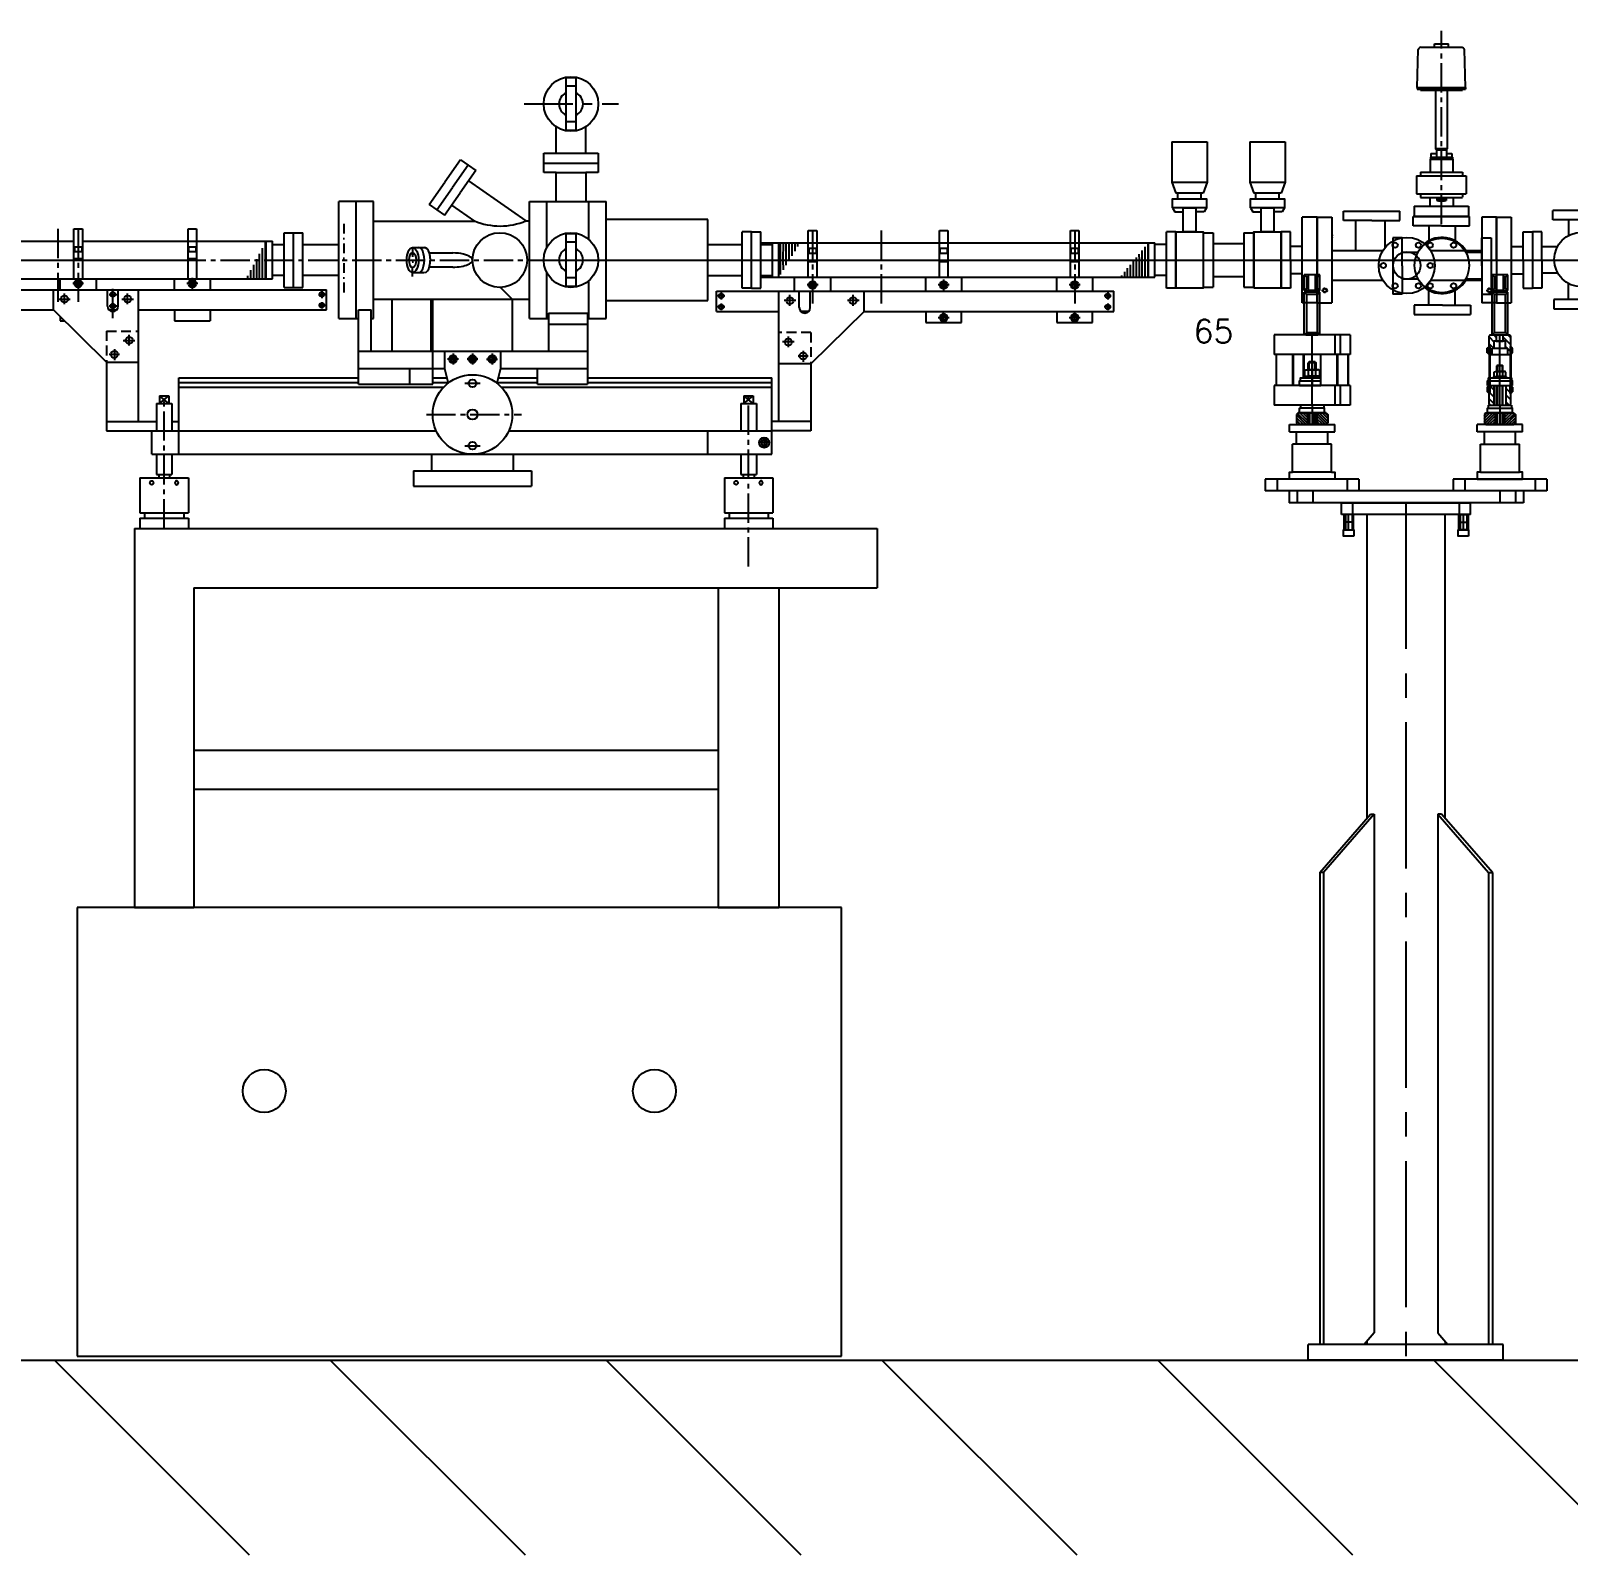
# Model space of a CAD drawing. Extents: x -50 to 48714, y -13211 to 6743.
# Drawn here: x 30227 to 32197, y -9427 to -7473 of the extents above; entities that cross this region are included whole.
import ezdxf

# ---------------------------------------------------------------- set-up
doc = ezdxf.new("R2010")
doc.units = 0
doc.header["$LTSCALE"] = 50
for name, pattern in [('GESTRICHELT', [0.75, 0.5, -0.25]), ('GESTRICHELT2', [0.375, 0.25, -0.125]), ('MITTE', [2, 1.25, -0.25, 0.25, -0.25]), ('MITTE2', [1.125, 0.75, -0.125, 0.125, -0.125]), ('MITTEX2', [101.6, 63.5, -12.7, 12.7, -12.7]), ('STRICHPUNKT2', [0.5, 0.25, -0.125, 0, -0.125])]:
    doc.linetypes.add(name, pattern=pattern)
doc.layers.get('0').update_dxf_attribs({"linetype": 'CONTINUOUS'})
for name, color, linetype in [('BETON', 9, 'CONTINUOUS'), ('DÜNN', 1, 'CONTINUOUS'), ('MITTE', 5, 'MITTE2'), ('MITTEKL2', 5, 'STRICHPUNKT2'), ('MITTEKLEIN', 5, 'MITTE2'), ('MITTELLINIE', 5, 'MITTE'), ('MITTEX2', 5, 'MITTEX2'), ('NORMAL', 7, 'CONTINUOUS'), ('SCHRAFFUR', 4, 'CONTINUOUS'), ('TEXT', 2, 'CONTINUOUS'), ('VERDECKT', 8, 'GESTRICHELT2'), ('VERDECKT2', 7, 'GESTRICHELT2')]:
    doc.layers.add(name, color=color, linetype=linetype)
doc.styles.add('H30', font='txt.shx', dxfattribs={"height": 30})
doc.styles.add('STANDARD_H15', font='isocp.shx', dxfattribs={"height": 15})

# ---------------------------------------------------------------- blocks, each defined once
blk = doc.blocks.new('*X5')
at = {"color": 0}
for p, q in [((21339, -5429.1), (21089, -5179.1)), ((21692.5, -5429.1), (21442.5, -5179.1)), ((22046.1, -5429.1), (21796.1, -5179.1)), ((22399.6, -5429.1), (22149.6, -5179.1)), ((22753.2, -5429.1), (22503.2, -5179.1)), ((23106.7, -5429.1), (22856.7, -5179.1))]:
    blk.add_line(p, q, dxfattribs=at)
blk = doc.blocks.new('BODEN')
at = {"layer": 'NORMAL'}
blk.add_line((0, 0), (24422.5, 0), dxfattribs=at)
at = {"layer": 'SCHRAFFUR'}
blk.add_blockref('*X5', (-7316.8, 5179.1), dxfattribs=at)
blk = doc.blocks.new('K_912_M6')
blk.add_lwpolyline([(21.2, 31.1), (19.5, 28), (21.2, 24.9), (24.8, 24.9), (26.5, 28), (24.8, 31.1)], close=True)
blk.add_circle((23, 28), 5)
at = {"layer": 'MITTEKLEIN'}
for p, q in [((30, 28), (16, 28)), ((23, 35), (23, 21))]:
    blk.add_line(p, q, dxfattribs=at)
blk = doc.blocks.new('*X46')
at = {"color": 0}
for p, q in [((13928.6, 6619), (13926.7, 6640.9)), ((13931.9, 6624.8), (13930.4, 6641.3)), ((13935.1, 6631.1), (13934.2, 6641.6)), ((13938.3, 6637.3), (13937.9, 6641.9)), ((13917.4, 6618), (13915.5, 6639.9)), ((13921.1, 6618.4), (13919.2, 6640.3)), ((13924.9, 6618.7), (13923, 6640.6)), ((13919, 6599.7), (13917.4, 6618)), ((13922.2, 6606), (13921.1, 6618.4)), ((13925.4, 6612.3), (13924.9, 6618.7)), ((13928.7, 6618.5), (13928.6, 6619))]:
    blk.add_line(p, q, dxfattribs=at)
blk = doc.blocks.new('*X47')
at = {"color": 0}
for p, q in [((14574.9, 6675.6), (14574.2, 6683.2)), ((14578.6, 6675.9), (14577.6, 6688.1)), ((14582.4, 6676.2), (14580.9, 6693)), ((14586.1, 6676.5), (14584.2, 6697.9)), ((14561.9, 6652.3), (14560.9, 6663.7)), ((14565.6, 6652.7), (14564.2, 6668.6)), ((14569.3, 6653), (14567.6, 6673.5)), ((14571.2, 6675.2), (14570.9, 6678.3)), ((14573.1, 6653.3), (14571.2, 6675.2)), ((14576.8, 6653.6), (14574.9, 6675.6)), ((14580.6, 6654), (14578.6, 6675.9)), ((14584.3, 6654.3), (14582.4, 6676.2)), ((14588, 6654.6), (14586.1, 6676.5)), ((14554.4, 6651.7), (14554.2, 6653.9)), ((14558.1, 6652), (14557.5, 6658.8))]:
    blk.add_line(p, q, dxfattribs=at)
blk = doc.blocks.new('ASP_1_S')
for p, q in [((13, 234), (25.5, 234)), ((13, 166), (13, 234)), ((25.5, 223), (13, 223)), ((25.5, 234), (25.5, 166)), ((0.2, 137), (0.2, 170.6)), ((25.5, 177), (13, 177)), ((25.5, 166), (13, 166)), ((38.2, 137), (38.2, 170.6)), ((-122.5, 128.5), (-142.5, 99.8)), ((-112.6, 121.6), (-132.7, 92.9)), ((-122.5, 128.5), (-102.8, 114.7)), ((-15.8, 137), (54.2, 137)), ((-15.8, 112), (-15.8, 137)), ((-15.8, 124), (54.2, 124)), ((54.2, 137), (54.2, 112)), ((-162.6, 71.1), (-142.5, 99.8)), ((-102.8, 114.7), (-122.9, 86)), ((-112, 101.6), (-38.5, 50.2)), ((0.2, 112), (-15.8, 112)), ((0.2, 112), (38.2, 112)), ((0.2, 75), (0.2, 112)), ((38.2, 112), (38.2, 75)), ((54.2, 112), (38.2, 112)), ((-152.8, 64.2), (-132.7, 92.9)), ((-142.9, 57.4), (-122.9, 86)), ((-234, 75), (-278.4, 75)), ((-278.4, -75), (-278.4, 75)), ((-256.2, -75), (-256.2, 75)), ((-234, -75), (-234, 75)), ((-162.6, 71.1), (-142.9, 57.4)), ((-133.8, 70.5), (-104.5, 50)), ((-34, 75), (64.4, 75)), ((-34, -75), (-34, 75)), ((-11.8, 16.2), (-11.8, 75)), ((42.2, 26.4), (42.2, 75)), ((64.4, -75), (64.4, 75)), ((-779.9, 40), (-768.9, 40)), ((-779.9, -24), (-779.9, 40)), ((-768.9, 40), (-768.9, -24)), ((-617.9, 40), (-606.9, 40)), ((-617.9, -24), (-617.9, 40)), ((-606.9, 40), (-606.9, -24)), ((-471.6, 40), (-460.6, 40)), ((-471.6, -24), (-471.6, 40)), ((-460.6, 40), (-460.6, -24)), ((-234, 50), (-104.5, 50)), ((-38.5, 50.2), (-34, 50.2)), ((194.4, 52), (64.4, 52)), ((194.4, -52), (194.4, 52)), ((-865.4, 35), (-877.4, 35)), ((-877.4, -35), (-877.4, 35)), ((-865.4, -35), (-865.4, 35)), ((-850.4, 20), (-865.4, 20)), ((-850.4, -24), (-850.4, 24)), ((-850.4, 24), (-779.9, 24)), ((-842.4, -24), (-842.4, 24)), ((-768.9, 24), (-617.9, 24)), ((-606.9, 24), (-363.4, 24)), ((-371.4, -24), (-371.4, 24)), ((-363.4, -24), (-363.4, 24)), ((-363.4, 20), (-348.4, 20)), ((-348.4, -35), (-348.4, 35)), ((-348.4, 35), (-324.4, 35)), ((-336.4, -35), (-336.4, 35)), ((-324.4, -35), (-324.4, 35)), ((-324.4, 20), (-278.4, 20)), ((13, 34), (25.5, 34)), ((13, -34), (13, 34)), ((25.5, 23), (13, 23)), ((25.5, 34), (25.5, -34)), ((194.4, 20), (238.4, 20)), ((250.4, 36), (238.4, 36)), ((238.4, -36), (238.4, 36)), ((250.4, 36), (262.4, 36)), ((250.4, -36), (250.4, 36)), ((262.4, -36), (262.4, 36)), ((262.4, 22), (767.4, 22)), ((262.4, 20), (277.4, 20)), ((277.4, -22), (277.4, 22)), ((285.4, -22), (285.4, 22)), ((323.3, -22), (323.3, 38)), ((323.3, 38), (334.3, 38)), ((334.3, 38), (334.3, -22)), ((491.3, -22), (491.3, 38)), ((491.3, 38), (502.3, 38)), ((502.3, 38), (502.3, -22)), ((659.3, -22), (659.3, 38)), ((659.3, 38), (670.3, 38)), ((670.3, 38), (670.3, -22)), ((759.4, -22), (759.4, 22)), ((767.4, -22), (767.4, 22)), ((767.4, -22), (767.4, 22)), ((782.4, 20), (767.4, 20)), ((782.4, -36), (782.4, 36)), ((794.4, 36), (782.4, 36)), ((794.4, 34.7), (794.4, -34.7)), ((-779.9, 11), (-768.9, 11)), ((-779.9, 2), (-768.9, 2)), ((-778.9, 11), (-778.9, 17)), ((-778.9, 17), (-769.9, 17)), ((-777.4, 0), (-777.4, 2)), ((-771.4, 2), (-771.4, 0)), ((-769.9, 17), (-769.9, 11)), ((-617.9, 11), (-606.9, 11)), ((-617.9, 2), (-606.9, 2)), ((-616.9, 11), (-616.9, 17)), ((-616.9, 17), (-607.9, 17)), ((-615.4, 0), (-615.4, 2)), ((-609.4, 2), (-609.4, 0)), ((-607.9, 17), (-607.9, 11)), ((-471.6, 11), (-460.6, 11)), ((-471.6, 2), (-460.6, 2)), ((-470.6, 11), (-470.6, 17)), ((-470.6, 17), (-461.6, 17)), ((-469.1, 0), (-469.1, 2)), ((-463.1, 2), (-463.1, 0)), ((-461.6, 17), (-461.6, 11)), ((-183.8, 16), (-168.6, 16)), ((-132.3, 9), (-162.4, 9)), ((323.3, 9), (334.3, 9)), ((324.3, 15), (333.3, 15)), ((324.3, 9), (324.3, 15)), ((333.3, 15), (333.3, 9)), ((491.3, 9), (502.3, 9)), ((492.3, 15), (501.3, 15)), ((492.3, 9), (492.3, 15)), ((501.3, 15), (501.3, 9)), ((659.3, 9), (670.3, 9)), ((660.3, 15), (669.3, 15)), ((660.3, 9), (660.3, 15)), ((669.3, 15), (669.3, 9)), ((-779.9, 0), (-768.9, 0)), ((-617.9, 0), (-606.9, 0)), ((-471.6, 0), (-460.6, 0)), ((-183.8, -16), (-169.2, -16)), ((-132.3, -9), (-162.4, -9)), ((-11.8, -75), (-11.8, -16.2)), ((323.3, 0), (334.3, 0)), ((323.3, -2), (334.3, -2)), ((325.8, -2), (325.8, 0)), ((331.8, 0), (331.8, -2)), ((491.3, 0), (502.3, 0)), ((491.3, -2), (502.3, -2)), ((493.8, -2), (493.8, 0)), ((499.8, 0), (499.8, -2)), ((659.3, 0), (670.3, 0)), ((659.3, -2), (670.3, -2)), ((661.8, -2), (661.8, 0)), ((667.8, 0), (667.8, -2)), ((-865.4, -35), (-877.4, -35)), ((-865.4, -20), (-850.4, -20)), ((-850.4, -24), (-363.4, -24)), ((-834, -64), (-834, -38)), ((-834, -38), (-294, -38)), ((-797.4, -38), (-797.4, -24)), ((-751.4, -24), (-751.4, -38)), ((-644, -64), (-644, -38)), ((-635.4, -38), (-635.4, -24)), ((-589.4, -24), (-589.4, -38)), ((-575, -59), (-575, -38)), ((-561, -59), (-561, -38)), ((-535, -207), (-535, -38)), ((-489.1, -38), (-489.1, -24)), ((-443.1, -24), (-443.1, -38)), ((-348.4, -20), (-363.4, -20)), ((-348.4, -35), (-324.4, -35)), ((-278.4, -20), (-324.4, -20)), ((-294, -64), (-294, -38)), ((-71.3, -35), (-56, -50)), ((25.5, -23), (13, -23)), ((25.5, -34), (13, -34)), ((42.2, -75), (42.2, -26.4)), ((194.4, -20), (238.4, -20)), ((250.4, -36), (238.4, -36)), ((250.4, -36), (262.4, -36)), ((262.4, -20), (277.4, -20)), ((262.4, -22), (767.4, -22)), ((305.8, -40), (305.8, -22)), ((351.8, -22), (351.8, -40)), ((473.8, -40), (473.8, -22)), ((519.8, -22), (519.8, -40)), ((641.8, -40), (641.8, -22)), ((687.8, -22), (687.8, -40)), ((782.4, -20), (767.4, -20)), ((794.4, -36), (782.4, -36)), ((-234, -50), (-34, -50)), ((-209.8, -117), (-209.8, -50)), ((-159.8, -117), (-159.8, -50)), ((-158, -117), (-158, -50)), ((-56, -50), (-56, -117)), ((64.4, -52), (194.4, -52)), ((205.8, -40), (714.8, -40)), ((205.8, -66), (205.8, -40)), ((285.8, -207), (285.8, -40)), ((311.8, -61), (311.8, -40)), ((325.8, -61), (325.8, -40)), ((394.8, -66), (394.8, -40)), ((714.8, -66), (714.8, -40)), ((-834, -64), (-644, -64)), ((-797.4, -64), (-797.4, -78)), ((-797.4, -78), (-751.4, -78)), ((-751.4, -78), (-751.4, -64)), ((-644, -64), (-576, -131)), ((-635.4, -72.4), (-635.4, -78)), ((-635.4, -78), (-629.8, -78)), ((-572.9, -64), (-563.1, -64)), ((-535, -64), (-294, -64)), ((-489.1, -64), (-489.1, -78)), ((-489.1, -78), (-443.1, -78)), ((-443.1, -64), (-443.1, -78)), ((-278.4, -75), (-253.2, -75)), ((-253.2, -159), (-253.2, -64)), ((-253.2, -64), (-237, -64)), ((-237, -117), (-237, -64)), ((-237, -75), (-234, -75)), ((-34, -75), (-9.8, -75)), ((-9.8, -68), (-9.8, -117)), ((-9.8, -68), (40.2, -68)), ((40.2, -68), (40.2, -159)), ((40.2, -75), (64.4, -75)), ((205.8, -66), (285.8, -66)), ((323.7, -66), (313.9, -66)), ((394.8, -66), (326.8, -133)), ((394.8, -66), (714.8, -66)), ((473.8, -67), (473.8, -80)), ((519.8, -80), (519.8, -66)), ((641.8, -66), (641.8, -80)), ((687.8, -80), (687.8, -66)), ((-9.8, -82), (40.2, -82)), ((473.8, -80), (519.8, -80)), ((641.8, -80), (687.8, -80)), ((-253.2, -117), (40.2, -117)), ((-157.8, -159), (-157.8, -117)), ((-143, -117), (-143, -139)), ((-71, -117), (-71, -139)), ((-576, -131), (-576, -219)), ((-576, -131), (-535, -131)), ((-85.5, -127), (-83.8, -123.9)), ((-83.8, -130.1), (-85.5, -127)), ((-83.8, -123.9), (-80.2, -123.9)), ((-80.2, -130.1), (-83.8, -130.1)), ((-80.2, -123.9), (-78.5, -127)), ((-78.5, -127), (-80.2, -130.1)), ((326.8, -133), (285.8, -133)), ((326.8, -133), (326.8, -219)), ((-483.2, -151), (-253.2, -151)), ((-483.2, -249), (-483.2, -151)), ((-483.2, -157), (-253.2, -157)), ((-253.2, -139), (-143, -139)), ((-187.2, -159), (-187.2, -139)), ((-157.8, -151), (-140, -151)), ((-157.8, -157), (-138.5, -157)), ((-143, -139), (-138.3, -157.8)), ((-71, -139), (-75.7, -157.8)), ((-75.5, -157), (-23.8, -157)), ((-74, -151), (-23.8, -151)), ((-71, -139), (40.2, -139)), ((-23.8, -159), (-23.8, -139)), ((40.2, -151), (276.8, -151)), ((40.2, -157), (276.8, -157)), ((276.8, -249), (276.8, -151)), ((-508.2, -184), (-496.2, -174)), ((-496.2, -184), (-508.2, -174)), ((-508.2, -174), (-508.2, -184)), ((-508.2, -174), (-496.2, -174)), ((-496.2, -174), (-496.2, -184)), ((-483.2, -163), (-144.1, -163)), ((-253.2, -159), (-187.2, -159)), ((-223.8, -159), (-157.8, -159)), ((-69.9, -163), (276.8, -163)), ((-23.8, -159), (40.2, -159)), ((240.8, -174), (252.8, -174)), ((240.8, -174), (240.8, -184)), ((252.8, -184), (240.8, -174)), ((240.8, -184), (252.8, -174)), ((252.8, -174), (252.8, -184)), ((-512.2, -184), (-512.2, -219)), ((-512.2, -184), (-492.2, -184)), ((-492.2, -184), (-492.2, -219)), ((236.8, -184), (256.8, -184)), ((236.8, -184), (236.8, -219)), ((256.8, -184), (256.8, -219)), ((-576, -207), (-512.2, -207)), ((-492.2, -207), (-483.2, -207)), ((326.8, -207), (276.8, -207)), ((-576, -219), (-153.5, -219)), ((-518.2, -249), (-518.2, -219)), ((-60.5, -219), (276.8, -219)), ((194.8, -249), (194.8, -219)), ((326.8, -219), (276.8, -219)), ((-518.2, -249), (276.8, -249)), ((-512.2, -249), (-512.2, -275)), ((-492.2, -249), (-492.2, -275)), ((-159, -270), (-159, -249)), ((-55, -249), (-55, -270)), ((236.8, -249), (236.8, -275)), ((256.8, -249), (256.8, -275)), ((-512.2, -275), (-492.2, -275)), ((-509.2, -275), (-509.2, -279)), ((-495.2, -275), (-495.2, -279)), ((-182.8, -270), (-182.8, -289.8)), ((-182.8, -270), (-31.2, -270)), ((-31.2, -270), (-31.2, -289.8)), ((236.8, -275), (256.8, -275)), ((239.8, -275), (239.8, -279)), ((253.8, -275), (253.8, -279)), ((-533.2, -279), (-533.2, -324)), ((-533.2, -279), (-471.2, -279)), ((-471.2, -279), (-471.2, -324)), ((-182.8, -289.8), (-31.2, -289.8)), ((215.8, -279), (215.8, -324)), ((215.8, -279), (277.8, -279)), ((277.8, -279), (277.8, -324)), ((-533.2, -324), (-471.2, -324)), ((-533.2, -331), (-533.2, -344)), ((-533.2, -331), (-471.2, -331)), ((-527.2, -324), (-527.2, -331)), ((-477.2, -324), (-477.2, -331)), ((-471.2, -331), (-471.2, -344)), ((215.8, -324), (277.8, -324)), ((215.8, -331), (277.8, -331)), ((215.8, -331), (215.8, -344)), ((221.8, -324), (221.8, -331)), ((271.8, -324), (271.8, -331)), ((277.8, -331), (277.8, -344)), ((-540.2, -344), (-540.2, -830)), ((-540.2, -344), (411.8, -344)), ((411.8, -344), (411.8, -420)), ((-464.2, -420), (-464.2, -830)), ((-464.2, -420), (411.8, -420)), ((207.8, -420), (207.8, -830)), ((285.8, -420), (285.8, -830)), ((-464.2, -628), (207.8, -628)), ((-464.2, -678), (207.8, -678)), ((-540.2, -830), (-464.2, -830)), ((207.8, -830), (285.8, -830))]:
    blk.add_line(p, q)
at = {"color": 0}
for p, q in [((-842.3, 0), (-842.3, 24)), ((-838.6, 0), (-838.6, 24)), ((-834.8, 0), (-834.8, 24)), ((-831.1, 0), (-831.1, 24)), ((-827.3, 3), (-827.3, 24)), ((-823.6, 9.8), (-823.6, 24)), ((-819.8, 16.5), (-819.8, 24)), ((-816.1, 23.2), (-816.1, 24)), ((-372.3, 0), (-372.3, 22.3)), ((-383.6, 0), (-383.6, 1.1)), ((-379.8, 0), (-379.8, 8.1)), ((-376.1, 0), (-376.1, 15.2)), ((-842.3, -23.8), (-842.3, 0)), ((-838.6, -17.1), (-838.6, 0)), ((-834.8, -10.4), (-834.8, 0)), ((-831.1, -3.7), (-831.1, 0)), ((-391.1, -24), (-391.1, -13.1)), ((-387.3, -24), (-387.3, -6)), ((-383.6, -24), (-383.6, 0)), ((-379.8, -24), (-379.8, 0)), ((-376.1, -24), (-376.1, 0)), ((-372.3, -24), (-372.3, 0)), ((-394.8, -24), (-394.8, -20.1))]:
    blk.add_line(p, q, dxfattribs=at)
for points in [[(-133.8, -123.9), (-135.5, -127), (-133.8, -130.1), (-130.2, -130.1), (-128.5, -127), (-130.2, -123.9)], [(-108.8, -123.9), (-110.5, -127), (-108.8, -130.1), (-105.2, -130.1), (-103.5, -127), (-105.2, -123.9)], [(264.7, -230.3), (262.6, -234), (264.7, -237.7), (268.9, -237.7), (271, -234), (268.9, -230.3)]]:
    blk.add_lwpolyline(points, close=True)
for centre, radius in [((19.2, 200), 35), ((-72, 0), 35), ((19.2, 0), 35), ((-828, -44), 3), ((-828, -58), 3), ((-630, -50), 4.5), ((-568, -44), 3), ((-568, -59), 3), ((-549, -50), 4.5), ((-300, -44), 3), ((-300, -58), 3), ((211.8, -46), 3), ((211.8, -60), 3), ((299.8, -52), 4.5), ((380.8, -52), 4.5), ((707.3, -46), 3), ((707.3, -60), 3), ((-547, -103), 4.5), ((-566, -121), 4.5), ((297.8, -105), 4.5), ((-132, -127), 5), ((-107, -127), 5), ((316.8, -123), 4.5), ((-107, -198), 51), ((-107, -158), 5), ((-107, -198), 6.5), ((-107, -238), 5), ((266.8, -234), 6.5)]:
    blk.add_circle(centre, radius)
for centre, radius, start, end in [((19.2, 200), 15.5, 113.78, 246.22), ((19.2, 200), 15.5, 293.78, 66.22), ((-71.7, 130.4), 86.8, 247.8012, 292.4868), ((19.2, 0), 15.5, 113.78, 246.22), ((19.2, 0), 15.5, 293.78, 66.22), ((-568, -59), 7, 180, 0), ((318.8, -61), 7, 180, 360)]:
    blk.add_arc(centre, radius, start, end)
for centre, major_axis, ratio in [((-183.8, 0), (0, -16), 0.472447), ((-183.8, 0), (0, -9.71), 0.45807), ((-82, -127), (3.83, 3.21), 1), ((-518.2, -285.5), (0, 2.57), 0.874137), ((230.8, -285.5), (0, 2.57), 0.874137)]:
    blk.add_ellipse(centre, major_axis=major_axis, ratio=ratio)
for centre, major_axis, ratio, start_param, end_param in [((-176.2, 0), (0, -16), 0.472447, 0, 3.141593), ((-168.6, 0), (0, -16), 0.472447, 0, 3.208884), ((-132.3, 0), (-25.3, 0), 0.35628, 2.444459, 4.712389), ((-132.3, 0), (-25.3, 0), 0.35628, 1.570796, 2.444459)]:
    blk.add_ellipse(centre, major_axis=major_axis, ratio=ratio, start_param=start_param, end_param=end_param)
at = {"extrusion": (0, 0, -1)}
for centre in [(-486.2, -285.5), (262.8, -285.5)]:
    blk.add_ellipse(centre, major_axis=(0, 2.57), ratio=0.874137, dxfattribs=at)
at = {"layer": 'MITTEKL2'}
for p, q in [((-272, 46.3), (-272, -44.9)), ((-183.8, -21.2), (-183.5, 19.4))]:
    blk.add_line(p, q, dxfattribs=at)
at = {"layer": 'MITTEKLEIN'}
for p, q in [((-774.4, 40), (-774.4, -59.9)), ((-638.4, 40), (-638.4, -59.9)), ((-612.4, 40), (-612.4, -59.9)), ((328.8, 38), (328.8, -61.9)), ((416.8, 38), (416.8, -61.9)), ((664.8, 38), (664.8, -61.9)), ((-542.6, 0), (97, 0)), ((-568, -74.3), (-568, -32.9)), ((-823.6, -58), (-832.8, -58)), ((-823.6, -44), (-832.7, -44)), ((-828, -39.5), (-828, -48.8)), ((-828, -53.9), (-828, -62.2)), ((-637.6, -50), (-622.7, -50)), ((-630, -56.7), (-630, -42.8)), ((-563, -59), (-572.8, -59)), ((-572.7, -44), (-562.7, -44)), ((-556.6, -50), (-541.7, -50)), ((-549, -56.7), (-549, -42.8)), ((-304.4, -44), (-295.3, -44)), ((-304.4, -58), (-295.2, -58)), ((-300, -39.5), (-300, -48.8)), ((-300, -53.9), (-300, -62.2)), ((216.2, -46), (207.1, -46)), ((211.8, -41.5), (211.8, -50.8)), ((211.8, -55.9), (211.8, -64.2)), ((307.4, -52), (292.5, -52)), ((299.8, -58.7), (299.8, -44.8)), ((388.4, -52), (373.5, -52)), ((380.8, -58.7), (380.8, -44.8)), ((711.7, -46), (702.6, -46)), ((707.3, -41.5), (707.3, -50.8)), ((707.3, -55.9), (707.3, -64.2)), ((216.2, -60), (207, -60)), ((711.7, -60), (702.6, -60)), ((-547, -109.7), (-547, -95.8)), ((297.8, -111.7), (297.8, -97.8)), ((-566, -114.2), (-566, -128.3)), ((-554.6, -103), (-539.7, -103)), ((305.4, -105), (290.5, -105)), ((316.8, -116.2), (316.8, -130.3)), ((-559.5, -121), (-572.6, -121)), ((-125, -127), (-139, -127)), ((-132, -120), (-132, -134)), ((-100, -127), (-114, -127)), ((-107, -120), (-107, -134)), ((-89, -127), (-75, -127)), ((-82, -120), (-82, -134)), ((310.3, -123), (323.4, -123)), ((-502.2, -344), (-502.2, -174)), ((-117, -158), (-97, -158)), ((246.8, -392.9), (246.8, -174)), ((-166.1, -198), (-44.3, -198)), ((273.8, -234), (259.8, -234)), ((266.8, -227), (266.8, -241)), ((-117, -238), (-97, -238))]:
    blk.add_line(p, q, dxfattribs=at)
at = {"layer": 'MITTELLINIE'}
blk.add_line((-41, 200), (80, 200), dxfattribs=at)
at = {"layer": 'VERDECKT2'}
for p, q in [((-576, -91), (-576, -131)), ((-576, -91), (-535, -91)), ((326.8, -93), (285.8, -93)), ((326.8, -93), (326.8, -133))]:
    blk.add_line(p, q, dxfattribs=at)
for p in [(-797.4, -58), (-635.4, -58), (-489.1, -58), (305.8, -60), (473.8, -60), (641.8, -60)]:
    blk.add_blockref('K_912_M6', p)
at = {"xscale": -1, "rotation": 179.9999999999952}
for p in [(-797.4, -44), (473.8, -46), (641.8, -46)]:
    blk.add_blockref('K_912_M6', p, dxfattribs=at)
at = {"layer": 'SCHRAFFUR', "rotation": 355}
for name, p in [('*X46', (-14153.6, -5379.9)), ('*X47', (-14353.6, -5379.9))]:
    blk.add_blockref(name, p, dxfattribs=at)
blk = doc.blocks.new('VH_40_S')
for p, q in [((-5, 151.6), (-5, 99.6)), ((-5, 151.6), (40, 151.6)), ((40, 151.6), (40, 99.6)), ((-5, 99.6), (0.1, 85.6)), ((-5, 99.6), (40, 99.6)), ((40, 99.6), (34.9, 85.6)), ((34.9, 85.6), (0.1, 85.6)), ((2.5, 78.6), (2.5, 85.6)), ((32.5, 78.6), (32.5, 85.6)), ((-4.2, 67), (-1.2, 61.8)), ((-1.2, 61.8), (9.5, 61.8)), ((36.2, 61.8), (25.5, 61.8)), ((39.2, 67), (36.2, 61.8))]:
    blk.add_line(p, q)
for points in [[(-4.2, 67), (-4.2, 78.6), (39.2, 78.6), (39.2, 67)], [(9.5, 36), (9.5, 67), (25.5, 67), (25.5, 36)], [(0, -36), (0, 36), (35, 36), (35, -36)]]:
    blk.add_lwpolyline(points, close=True)
at = {"layer": 'TEXT', "style": 'STANDARD_H15', "flags": 1}
for tag, p in [('ID', (-17.5, -83.9)), ('BEZ', (-17.5, -112.4)), ('KURZBEZ', (-17.5, -140.9)), ('SPARTE', (-17.5, -169.4)), ('FIRMA', (-17.5, -197.9)), ('PREIS', (-17.5, -226.4)), ('AUSSCHR', (-17.5, -254.9)), ('BEST', (-17.5, -283.4)), ('LIEFER', (-17.5, -311.9)), ('STATUS', (-17.5, -340.4)), ('BEMERK', (-17.5, -368.9))]:
    blk.add_attdef(tag, p, '', height=15, dxfattribs=at)
blk = doc.blocks.new('RF64-38')
for p, q in [((0, 55), (19, 55)), ((0, 55), (0, -55)), ((0, 0), (0, 55)), ((19, 55), (19, -55)), ((34, 36), (46, 36)), ((34, 0), (34, 36)), ((46, 36), (46, -36)), ((46, 36), (46, -36)), ((46, 36), (46, -36)), ((19, 17.5), (34, 17.5)), ((19, -17.5), (34, -17.5)), ((34, 0), (34, -36)), ((34, -36), (46, -36)), ((0, -55), (19, -55))]:
    blk.add_line(p, q)
blk = doc.blocks.new('K35_6')
for p, q in [((98.4, 63.6), (26.4, 63.6)), ((26.4, 51.6), (26.4, 63.6)), ((98.4, 51.6), (98.4, 63.6)), ((62.4, 51.6), (26.4, 51.6)), ((46.1, 51.6), (46.1, 31.3)), ((62.4, 51.6), (98.4, 51.6)), ((62.4, 51.6), (79.9, 51.6)), ((79.9, 51.6), (79.9, 31.3)), ((0, 36), (0, -36)), ((12, 36), (0, 36)), ((12, 0), (12, 36)), ((114, 36), (126, 36)), ((114, 0), (114, 36)), ((126, 36), (126, -36)), ((12, 17.5), (32.3, 17.5)), ((12, 0), (12, 17.5)), ((12, 0), (12, -36)), ((93.7, 17.5), (114, 17.5)), ((114, 0), (114, -36)), ((12, -16.3), (32.3, -16.3)), ((93.7, -16.3), (114, -16.3)), ((12, -36), (0, -36)), ((46.1, -50.4), (46.1, -30)), ((79.9, -50.4), (79.9, -30)), ((114, -36), (126, -36)), ((27.6, -50.4), (27.6, -62.4)), ((63.6, -50.4), (27.6, -50.4)), ((63.6, -50.4), (46.1, -50.4)), ((63.6, -50.4), (99.6, -50.4)), ((99.6, -50.4), (99.6, -62.4)), ((27.6, -62.4), (99.6, -62.4))]:
    blk.add_line(p, q)
blk.add_circle((63, 0.6), 35)
blk.add_circle((63, 0.6), 35)
blk.add_circle((63, 0.6), 35)
blk = doc.blocks.new('IKR270_S')
at = {"ltscale": 0.5}
for p, q in [((-9, 216.6), (-9, 221)), ((-9, 221), (9, 221)), ((9, 216.6), (9, 221)), ((-31, 165.1), (-29.8, 213.7)), ((-26.5, 216.6), (26.5, 216.6)), ((31, 165.1), (29.6, 213.7)), ((-31, 165.1), (-31, 163.1)), ((-31, 165.1), (31, 165.1)), ((-31, 163.1), (31, 163.1)), ((-27, 163.1), (-27, 161.6)), ((-27, 161.6), (27, 161.6)), ((-7.5, 161.6), (-7.5, 86.4)), ((7.5, 161.6), (7.5, 86.4)), ((27, 163.1), (27, 161.6)), ((31, 165.1), (31, 163.1)), ((-13.5, 80.4), (-6.5, 80.4)), ((-13.5, 80.4), (-13.5, 75.9)), ((-6.5, 85.4), (-7.5, 86.4)), ((7.5, 86.4), (-7.5, 86.4)), ((-6.5, 85.4), (-6.5, 75.9)), ((-6.5, 85.4), (6.5, 85.4)), ((6.5, 85.4), (7.5, 86.4)), ((6.5, 85.4), (6.5, 75.9)), ((6.5, 80.4), (13.5, 80.4)), ((13.5, 80.4), (13.5, 75.9)), ((-14.5, 73.4), (-14.5, 56.4)), ((-14.5, 73.4), (14.5, 73.4)), ((-14, 75.9), (-14, 73.4)), ((-14, 75.9), (14, 75.9)), ((14, 75.9), (14, 73.4)), ((14.5, 73.4), (14.5, 56.4)), ((-31.8, 51.9), (31.8, 51.9)), ((-31.8, 51.9), (-31.8, 28.9)), ((-27, 56.4), (-27, 51.9)), ((-27, 56.4), (27, 56.4)), ((27, 56.4), (27, 51.9)), ((31.8, 51.9), (31.8, 28.9)), ((-31.8, 28.9), (31.8, 28.9)), ((-27, 28.6), (-27, 24.1)), ((-27, 24.1), (27, 24.1)), ((-15, 24.1), (-15, 13)), ((-6, 24.1), (-6, 20.3)), ((-6, 23.2), (6, 23.2)), ((-6, 20.3), (-3.9, 20.3)), ((-3.9, 23.2), (-3.9, 19.7)), ((-3.9, 22.2), (4, 22.2)), ((-2, 19.7), (-2, 22.2)), ((2, 19.7), (2, 22.2)), ((4, 23.2), (4, 19.7)), ((4, 20.3), (6, 20.3)), ((6, 24.1), (6, 20.3)), ((15, 24.1), (15, 13)), ((27, 28.9), (27, 24.4)), ((-34.8, 13), (-34.8, 0)), ((-34.8, 13), (34.8, 13)), ((-34.8, 0), (34.8, 0)), ((-3.9, 19.7), (4, 19.7)), ((34.9, 13), (34.9, 0))]:
    blk.add_line(p, q, dxfattribs=at)
for centre, radius, start, end in [((-25.5, 212.1), 4.62, 102.599, 159.9575), ((25.2, 212), 4.76, 20.3001, 74.1672)]:
    blk.add_arc(centre, radius, start, end, dxfattribs=at)
at = {"layer": 'MITTE'}
blk.add_line((0, -10.1), (0, 237.8), dxfattribs=at)
blk = doc.blocks.new('F_CF35')
for p, q in [((0, 34.7), (0, -34.7)), ((0, 34.7), (12.7, 34.7)), ((12.7, 34.7), (12.7, -34.7)), ((0, -34.7), (12.7, -34.7))]:
    blk.add_line(p, q)
blk = doc.blocks.new('ION_S')
at = {"ltscale": 1e-07}
for p, q in [((0, 62), (0, -48)), ((0, 62), (19, 62)), ((0, 7), (0, 62)), ((19, 62), (19, -48)), ((34, 69.5), (106, 69.5)), ((34, 57.5), (34, 69.5)), ((106, 57.5), (106, 69.5)), ((211, 62), (211, -48)), ((230, 62), (211, 62)), ((230, 62), (230, -48)), ((230, 7), (230, 62)), ((70, 57.5), (34, 57.5)), ((49.7, 19), (49.7, 57.5)), ((70, 57.5), (106, 57.5)), ((87.5, 23.2), (87.5, 57.5)), ((0, 7), (0, -48)), ((19, 19), (84.4, 19)), ((145.6, 19), (211, 19)), ((19, -19), (84.4, -19)), ((145.6, -19), (211, -19)), ((0, -48), (19, -48)), ((230, -48), (211, -48))]:
    blk.add_line(p, q, dxfattribs=at)
for centre, radius in [((115, 0), 36), ((100, 26), 3.35), ((130, 26), 3.35), ((145, 26), 3.35), ((175, 26), 3.35), ((85, 0), 3.35), ((115, 0), 17.5), ((145, 0), 3.35), ((10, -31.9), 2.3), ((100, -26), 3.35), ((130, -26), 3.35), ((145, -26), 3.35), ((175, -26), 3.35), ((221, -31.9), 2.3)]:
    blk.add_circle(centre, radius, dxfattribs=at)
for start, end in [(31.8554, 128.6822), (231.3178, 328.1446)]:
    blk.add_arc((160, 0), 36, start, end, dxfattribs=at)
at = {"layer": 'MITTELLINIE', "ltscale": 1e-07}
for p, q in [((19.3, 39.3), (19.3, 37.3)), ((19.3, 37.3), (19.3, 36))]:
    blk.add_line(p, q, dxfattribs=at)
at = {"layer": 'VERDECKT', "ltscale": 0.2}
for centre in [(10, -31.9), (221, -31.9)]:
    blk.add_circle(centre, 2.9, dxfattribs=at)
blk = doc.blocks.new('*X40')
at = {"color": 0, "linetype": 'CONTINUOUS', "ltscale": 5}
for p, q in [((854, 3222.8), (864.8, 3233.6)), ((854, 3226.4), (861.3, 3233.6)), ((854, 3229.9), (857.7, 3233.6)), ((854.7, 3220), (868, 3233.3)), ((880, 3231.2), (882.5, 3233.6)), ((880, 3227.6), (886, 3233.6)), ((880, 3224.1), (889.6, 3233.6)), ((880, 3220.6), (892.6, 3233.1)), ((856.9, 3218.6), (868, 3229.8)), ((860.4, 3218.6), (868, 3226.2)), ((864, 3218.6), (868, 3222.7)), ((867.5, 3218.6), (868, 3219.2)), ((881.6, 3218.6), (894, 3231)), ((885.2, 3218.6), (894, 3227.5)), ((888.7, 3218.6), (894, 3224))]:
    blk.add_line(p, q, dxfattribs=at)
blk = doc.blocks.new('*X41')
at = {"color": 0, "ltscale": 5}
for p, q in [((-1212.99, 2455.12), (-1212.32, 2455.8)), ((-1212.39, 2453.96), (-1210.55, 2455.8)), ((-1209.45, 2455.14), (-1208.88, 2455.7)), ((-1199.38, 2454.6), (-1198.28, 2455.7)), ((-1197.61, 2454.6), (-1196.41, 2455.8)), ((-1195.84, 2454.6), (-1194.99, 2455.44)), ((-1212.99, 2451.59), (-1212.42, 2452.16)), ((-1212.42, 2450.4), (-1211.25, 2451.56)), ((-1210.65, 2450.4), (-1209.59, 2451.45)), ((-1210.02, 2454.56), (-1209.59, 2454.99)), ((-1199.94, 2450.5), (-1198.84, 2451.6)), ((-1198.17, 2450.5), (-1197.07, 2451.6)), ((-1196.51, 2450.4), (-1195.31, 2451.6)), ((-1208.78, 2450.5), (-1208.14, 2451.14))]:
    blk.add_line(p, q, dxfattribs=at)
blk = doc.blocks.new('SRS100_KK_S')
at = {"ltscale": 5}
for p, q in [((-110, 1391), (-130, 1391)), ((-127, 1388), (-130, 1391)), ((-130, 1371), (-130, 1391)), ((-127, 1374), (-127, 1388)), ((-124.5, 1388), (-127, 1388)), ((-124.5, 1371), (-124.5, 1391)), ((-115.5, 1371), (-115.5, 1391)), ((-113, 1388), (-115.5, 1388)), ((-110, 1391), (-113, 1388)), ((-113, 1374), (-113, 1388)), ((-110, 1371), (-110, 1391)), ((110.7, 1371), (110.7, 1391)), ((113.7, 1388), (110.7, 1391)), ((130.7, 1391), (110.7, 1391)), ((113.7, 1374), (113.7, 1388)), ((116.2, 1388), (113.7, 1388)), ((116.2, 1371), (116.2, 1391)), ((125.2, 1371), (125.2, 1391)), ((127.7, 1388), (125.2, 1388)), ((130.7, 1391), (127.7, 1388)), ((127.7, 1374), (127.7, 1388)), ((130.7, 1371), (130.7, 1391)), ((-130, 1371), (-127, 1374)), ((-110, 1371), (-130, 1371)), ((-110, 1369), (-130, 1369)), ((-127, 1366), (-130, 1369)), ((-130, 1314), (-130, 1369)), ((-124.5, 1374), (-127, 1374)), ((-113, 1366), (-127, 1366)), ((-127, 1317), (-127, 1366)), ((-113, 1374), (-115.5, 1374)), ((-110, 1371), (-113, 1374)), ((-110, 1369), (-113, 1366)), ((-113, 1317), (-113, 1366)), ((-110, 1314), (-110, 1369)), ((110.7, 1371), (113.7, 1374)), ((130.7, 1371), (110.7, 1371)), ((110.7, 1314), (110.7, 1369)), ((113.7, 1366), (110.7, 1369)), ((130.7, 1369), (110.7, 1369)), ((116.2, 1374), (113.7, 1374)), ((113.7, 1317), (113.7, 1366)), ((127.7, 1366), (113.7, 1366)), ((127.7, 1374), (125.2, 1374)), ((130.7, 1371), (127.7, 1374)), ((130.7, 1369), (127.7, 1366)), ((127.7, 1317), (127.7, 1366)), ((130.7, 1314), (130.7, 1369)), ((-71.2, 1314), (-168.8, 1314)), ((-168.8, 1314), (-168.8, 1289)), ((-127, 1317), (-130, 1314)), ((-127.9, 1314), (-112.9, 1314)), ((-127.5, 1314), (-112.5, 1314)), ((-127, 1317), (-113, 1317)), ((-110, 1314), (-113, 1317)), ((-91, 1314), (-91, 1289)), ((-83.9, 1314), (-83.9, 1289)), ((-71.2, 1314), (-71.2, 1289)), ((108.2, 1314), (106.7, 1312.5)), ((106.7, 1290.5), (106.7, 1312.5)), ((108.2, 1314), (133.2, 1314)), ((113.7, 1317), (110.7, 1314)), ((112.8, 1314), (127.8, 1314)), ((113.2, 1314), (128.2, 1314)), ((113.7, 1317), (127.7, 1317)), ((130.7, 1314), (127.7, 1317)), ((133.2, 1314), (134.7, 1312.5)), ((134.7, 1290.5), (134.7, 1312.5)), ((-71.2, 1289), (-168.8, 1289)), ((-166.1, 1289), (-166.1, 1249)), ((-145.1, 1289), (-145.1, 1249)), ((-144.4, 1289), (-144.4, 1249)), ((-131.3, 1289), (-131.3, 1259)), ((-130.6, 1289), (-130.6, 1259)), ((-109.4, 1289), (-109.4, 1249)), ((-88.2, 1289), (-88.2, 1249)), ((-87.5, 1289), (-87.5, 1249)), ((-74.4, 1289), (-74.4, 1249)), ((-73.7, 1289), (-73.7, 1249)), ((106.7, 1299), (106.7, 1239)), ((106.7, 1299), (107.7, 1299)), ((107.7, 1299), (107.7, 1239)), ((107.7, 1299), (107.7, 1289)), ((107.7, 1289), (133.7, 1289)), ((110.8, 1297), (130.8, 1297)), ((110.8, 1289), (110.8, 1297)), ((130.8, 1289), (130.8, 1297)), ((134.7, 1299), (133.7, 1299)), ((133.7, 1299), (133.7, 1289)), ((133.7, 1299), (133.7, 1239)), ((134.7, 1299), (134.7, 1239)), ((-129.3, 1262), (-129.3, 1268.4)), ((-126.9, 1269.4), (-113.1, 1269.4)), ((-124, 1279.4), (-125, 1278.4)), ((-115, 1278.4), (-125, 1278.4)), ((-124.6, 1262), (-124.6, 1268.4)), ((-116, 1279.4), (-124, 1279.4)), ((-116, 1279.4), (-115, 1278.4)), ((-115.4, 1262), (-115.4, 1268.4)), ((-110.7, 1268.4), (-110.7, 1262)), ((113.4, 1261.3), (113.4, 1266.3)), ((115.2, 1267.1), (126.1, 1267.1)), ((117.5, 1274.9), (116.8, 1274.2)), ((124.6, 1274.2), (116.8, 1274.2)), ((117, 1261.3), (117, 1266.3)), ((123.8, 1274.9), (117.5, 1274.9)), ((123.8, 1274.9), (124.6, 1274.2)), ((124.3, 1261.3), (124.3, 1266.3)), ((127.9, 1266.3), (127.9, 1261.3)), ((-71.2, 1249), (-168.8, 1249)), ((-168.8, 1249), (-168.8, 1224)), ((-136, 1249), (-108.9, 1249)), ((-135, 1255.2), (-109.4, 1255.2)), ((-126.9, 1261), (-113.1, 1261)), ((-91, 1249), (-91, 1224)), ((-83.9, 1249), (-83.9, 1224)), ((-71.2, 1249), (-71.2, 1224)), ((104.7, 1249), (106.7, 1249)), ((105.7, 1259), (105.7, 1255.2)), ((105.7, 1259), (106.7, 1259)), ((105.7, 1255.2), (106.7, 1255.2)), ((106.7, 1225.5), (106.7, 1247.5)), ((107.7, 1259), (133.7, 1259)), ((107.7, 1255.2), (133.7, 1255.2)), ((107.7, 1249), (133.7, 1249)), ((107.7, 1239), (107.7, 1249)), ((115.2, 1260.6), (126.1, 1260.6)), ((133.7, 1239), (133.7, 1249)), ((134.7, 1259), (135.7, 1259)), ((134.7, 1255.2), (135.7, 1255.2)), ((134.7, 1249), (136.7, 1249)), ((135.7, 1259), (135.7, 1255.2)), ((-71.2, 1224), (-168.8, 1224)), ((-135, 1224), (-135, 1220.2)), ((-105, 1224), (-105, 1220.2)), ((105.7, 1224), (105.7, 1220.2)), ((105.7, 1224), (135.7, 1224)), ((106.7, 1239), (107.7, 1239)), ((108.2, 1224), (106.7, 1225.5)), ((108.2, 1224), (133.2, 1224)), ((133.2, 1224), (134.7, 1225.5)), ((134.7, 1239), (133.7, 1239)), ((134.7, 1225.5), (134.7, 1239)), ((135.7, 1224), (135.7, 1220.2)), ((-136, 1214), (-104, 1214)), ((-105, 1220.2), (-135, 1220.2)), ((136.7, 1214), (104.7, 1214)), ((105.7, 1220.2), (135.7, 1220.2)), ((-149, 1199), (-91, 1199)), ((-149, 1190), (-149, 1199)), ((-149, 1190), (-91, 1190)), ((-140, 1174), (-140, 1190)), ((-100, 1174), (-100, 1190)), ((-91, 1190), (-91, 1199)), ((149.7, 1199), (91.7, 1199)), ((91.7, 1190), (91.7, 1199)), ((149.7, 1190), (91.7, 1190)), ((100.7, 1174), (100.7, 1190)), ((140.7, 1174), (140.7, 1190)), ((149.7, 1190), (149.7, 1199)), ((-95, 1174), (-145, 1174)), ((-145, 1138), (-145, 1174)), ((-95, 1138), (-95, 1174)), ((95.7, 1174), (145.7, 1174)), ((95.7, 1138), (95.7, 1174)), ((145.7, 1138), (145.7, 1174)), ((-60, 1129), (-180, 1129)), ((-180, 1129), (-180, 1114)), ((-165, 1129), (-165, 1114)), ((-91, 1129), (-149, 1129)), ((-95, 1138), (-145, 1138)), ((-75, 1129), (-75, 1114)), ((-60, 1129), (-60, 1114)), ((180.7, 1129), (60.7, 1129)), ((60.7, 1129), (60.7, 1114)), ((75.7, 1129), (75.7, 1114)), ((91.7, 1129), (149.7, 1129)), ((149.7, 1129), (91.7, 1129)), ((95.7, 1138), (145.7, 1138)), ((165.7, 1129), (165.7, 1114)), ((180.7, 1129), (180.7, 1114)), ((-60, 1114), (-180, 1114)), ((150.7, 1114), (-149.3, 1114)), ((-149.3, 1114), (-149.3, 1099)), ((-139.3, 1114), (-139.3, 1099)), ((180.7, 1114), (60.7, 1114)), ((140.7, 1114), (140.7, 1099)), ((150.7, 1114), (150.7, 1099)), ((150.7, 1099), (-149.3, 1099)), ((-82.3, 1099), (83, 1099)), ((83, 1084), (-82.3, 1084)), ((-49.3, 695.3), (-49.3, 1084)), ((50.7, 694.5), (50.7, 1084)), ((-110.3, 625), (-45.3, 700)), ((-40.3, 700), (-105.3, 625)), ((-45.3, 700), (-40.3, 700)), ((-40.3, 700), (-40.3, 35)), ((40.9, 700), (106, 625)), ((40.9, 700), (40.9, 35)), ((45.9, 700), (40.9, 700)), ((111, 625), (45.9, 700)), ((-110.3, 625), (-110.3, 20)), ((-105.3, 625), (-110.3, 625)), ((-105.3, 625), (-105.3, 20)), ((106, 625), (106, 20)), ((106, 625), (111, 625)), ((111, 625), (111, 20)), ((125, 20), (-125, 20)), ((-40.3, 35), (-53.3, 20)), ((-50, 23.8), (-50, 20)), ((40.9, 35), (54, 20)), ((50.7, 23.8), (50.7, 20)), ((125, 0), (-125, 0)), ((0, 0), (-66, 0)), ((-50, 0), (50, 0))]:
    blk.add_line(p, q, dxfattribs=at)
at = {"color": 7, "linetype": 'CONTINUOUS', "ltscale": 5}
for p, q in [((104.5, 1290.9), (104.5, 1297.1)), ((136.9, 1290.9), (136.9, 1297.1)), ((104.5, 1247.1), (104.5, 1240.9)), ((136.9, 1247.1), (136.9, 1240.9)), ((-82.3, 1084), (-82.3, 1099)), ((-79.2, 1084), (-79.2, 1064)), ((-67.2, 1084), (-79.2, 1084)), ((-68, 1084), (-68, 1099)), ((-67.2, 1084), (-67.2, 1064)), ((32.3, 1084), (-31.6, 1084)), ((67.8, 1084), (67.8, 1064)), ((67.8, 1084), (79.8, 1084)), ((68.7, 1084), (68.7, 1099)), ((79.8, 1084), (79.8, 1064)), ((83, 1084), (83, 1099)), ((-67.2, 1074), (-79.2, 1074)), ((67.8, 1074), (79.8, 1074)), ((-79.2, 1064), (-67.2, 1064)), ((79.8, 1064), (67.8, 1064)), ((-125, 0), (-125, 20)), ((125, 0), (125, 20))]:
    blk.add_line(p, q, dxfattribs=at)
at = {"linetype": 'CONTINUOUS', "ltscale": 5}
for p, q in [((-125, 1269.4), (-125, 1278.4)), ((-115, 1269.4), (-115, 1278.4)), ((116.8, 1267.1), (116.8, 1274.2)), ((124.6, 1267.1), (124.6, 1274.2)), ((113.2, 1224), (113.2, 1249)), ((113.2, 1249), (113.2, 1224)), ((116.8, 1224), (116.8, 1249)), ((124.6, 1224), (124.6, 1249)), ((128.2, 1249), (128.2, 1224)), ((-123.9, 1199), (-123.9, 1214)), ((-116.1, 1199), (-116.1, 1214)), ((116.8, 1199), (116.8, 1214)), ((124.6, 1199), (124.6, 1214))]:
    blk.add_line(p, q, dxfattribs=at)
at = {"color": 255, "linetype": 'CONTINUOUS', "ltscale": 5}
for p, q in [((-138, 1214), (-140, 1212)), ((-140, 1212), (-140, 1201)), ((-102, 1214), (-138, 1214)), ((-126, 1214), (-126, 1199)), ((-114, 1214), (-114, 1199)), ((-102, 1214), (-100, 1212)), ((-100, 1212), (-100, 1201)), ((102.7, 1214), (100.7, 1212)), ((100.7, 1212), (100.7, 1201)), ((102.7, 1214), (138.7, 1214)), ((114.7, 1214), (114.7, 1199)), ((126.7, 1214), (126.7, 1199)), ((138.7, 1214), (140.7, 1212)), ((140.7, 1212), (140.7, 1201)), ((-138, 1199), (-140, 1201)), ((-102, 1199), (-138, 1199)), ((-102, 1199), (-100, 1201)), ((102.7, 1199), (100.7, 1201)), ((102.7, 1199), (138.7, 1199)), ((138.7, 1199), (140.7, 1201))]:
    blk.add_line(p, q, dxfattribs=at)
at = {"linetype": 'CONTINUOUS', "ltscale": 5}
blk.add_lwpolyline([(113, 1306), (113, 1297), (128, 1297), (128, 1306)], close=True, dxfattribs=at)
for points in [[(116, 1314), (116, 1306)], [(125, 1306), (125, 1314)], [(113.2, 1240), (113.2, 1249), (128.2, 1249), (128.2, 1240)]]:
    blk.add_lwpolyline(points, dxfattribs=at)
at = {"ltscale": 5}
for points in [[(-136, 1249), (-136, 1255.2), (-135, 1255.2)], [(-135, 1255.2), (-135, 1259), (-109.4, 1259)], [(-108.9, 1249), (-115, 1249)], [(104.7, 1249), (104.7, 1255.2), (105.7, 1255.2)], [(136.7, 1249), (136.7, 1255.2), (135.7, 1255.2)], [(-136, 1214), (-136, 1220.2), (-135, 1220.2)], [(-104, 1214), (-104, 1220.2), (-105, 1220.2)], [(104.7, 1214), (104.7, 1220.2), (105.7, 1220.2)], [(136.7, 1214), (136.7, 1220.2), (135.7, 1220.2)], [(-149, 1129), (-149, 1138), (-145, 1138)], [(-95, 1138), (-91, 1138), (-91, 1129)], [(95.7, 1138), (91.7, 1138), (91.7, 1129)], [(149.7, 1129), (149.7, 1138), (145.7, 1138)]]:
    blk.add_lwpolyline(points, dxfattribs=at)
for points in [[(-110, 1261), (-110, 1259), (-130, 1259), (-130, 1261)], [(128.5, 1260.6), (128.5, 1259), (112.8, 1259), (112.8, 1260.6)], [(-66.7, 1056), (-79.7, 1056), (-79.7, 1064), (-66.7, 1064)], [(80.3, 1056), (67.3, 1056), (67.3, 1064), (80.3, 1064)]]:
    blk.add_lwpolyline(points, close=True, dxfattribs=at)
at = {"color": 7, "linetype": 'CONTINUOUS', "ltscale": 5}
for centre, start, end in [((106.7, 1294), 90, 125.3765), ((106.7, 1294), 234.6235, 270), ((134.7, 1294), 54.6235, 90), ((134.7, 1294), 270, 305.3765), ((106.7, 1244), 90, 125.3765), ((134.7, 1244), 54.6235, 90), ((106.7, 1244), 234.6235, 270), ((134.7, 1244), 270, 305.3765)]:
    blk.add_arc(centre, 3.8, start, end, dxfattribs=at)
at = {"ltscale": 5}
for centre, major_axis, ratio, start_param, end_param in [((-126.9, 1262), (2.31, 0), 0.432432, 3.141593, 6.283185), ((-120, 1268.4), (-4.62, 0), 0.216216, 3.141593, 6.283185), ((-113.1, 1268.4), (-2.31, 0), 0.432432, 3.141593, 6.283185), ((115.2, 1261.3), (1.81, 0), 0.432432, -3.141593, 0), ((120.7, 1266.3), (-3.61, 0), 0.216216, -3.141593, 0), ((126.1, 1266.3), (-1.81, 0), 0.432432, -3.141593, 0)]:
    blk.add_ellipse(centre, major_axis=major_axis, ratio=ratio, start_param=start_param, end_param=end_param, dxfattribs=at)
at = {"ltscale": 5, "extrusion": (0, 0, -1)}
for centre, major_axis, ratio, start_param, end_param in [((-126.9, 1268.4), (2.31, 0), 0.432432, -3.141593, 0), ((-120, 1262), (-4.62, 0), 0.216216, -3.141593, 0), ((-113.1, 1262), (-2.31, 0), 0.432432, -3.141593, 0), ((115.2, 1266.3), (1.81, 0), 0.432432, 3.141593, 6.283185), ((120.7, 1261.3), (-3.61, 0), 0.216216, 3.141593, 6.283185), ((126.1, 1261.3), (-1.81, 0), 0.432432, 3.141593, 6.283185)]:
    blk.add_ellipse(centre, major_axis=major_axis, ratio=ratio, start_param=start_param, end_param=end_param, dxfattribs=at)
at = {"layer": 'DÜNN', "linetype": 'CONTINUOUS', "ltscale": 5}
for p, q in [((-124, 1269.4), (-124, 1279.4)), ((-116, 1269.4), (-116, 1279.4)), ((117.5, 1267.1), (117.5, 1274.9)), ((123.8, 1267.1), (123.8, 1274.9)), ((117.5, 1224), (117.5, 1249)), ((123.8, 1224), (123.8, 1249)), ((-123.1, 1199), (-123.1, 1214)), ((-116.9, 1199), (-116.9, 1214)), ((117.5, 1199), (117.5, 1214)), ((123.8, 1199), (123.8, 1214))]:
    blk.add_line(p, q, dxfattribs=at)
at = {"layer": 'MITTE', "linetype": 'MITTE', "ltscale": 5}
for p, q in [((-120, 1224), (-120, 1314)), ((-120, 1224), (-120, 1314)), ((120.7, 1224), (120.7, 1314)), ((-120, 1279.4), (-120, 1249)), ((-120, 1224), (-120, 1214)), ((120.7, 1224), (120.7, 1214)), ((-120, 1214), (-120, 1199)), ((120.7, 1214), (120.7, 1199)), ((-119.3, 1114), (-119.3, 1099)), ((120.7, 1114), (120.7, 1099)), ((-73.2, 1064), (-73.2, 1084)), ((0.3, 1084), (0.3, 1064)), ((73.8, 1064), (73.8, 1084))]:
    blk.add_line(p, q, dxfattribs=at)
at = {"layer": 'MITTE', "ltscale": 5}
blk.add_line((0.3, 1099), (0.3, 0), dxfattribs=at)
at = {"layer": 'VERDECKT', "ltscale": 5}
for p, q in [((-77.4, 1084), (-77.4, 1064)), ((-68.9, 1084), (-68.9, 1064)), ((69.6, 1084), (69.6, 1064)), ((78.1, 1084), (78.1, 1064))]:
    blk.add_line(p, q, dxfattribs=at)
at = {"layer": 'VERDECKT', "linetype": 'GESTRICHELT', "ltscale": 5}
blk.add_lwpolyline([(116, 1314), (116, 1306), (125, 1306), (125, 1314)], dxfattribs=at)
at = {"layer": 'SCHRAFFUR', "ltscale": 5, "xscale": 5, "yscale": 5, "zscale": 5, "rotation": 270}
blk.add_blockref('*X41', (-12144.8, -4751), dxfattribs=at)
at = {"layer": 'SCHRAFFUR', "color": 4, "linetype": 'CONTINUOUS', "ltscale": 5, "xscale": -1}
blk.add_blockref('*X40', (754, -2019.6), dxfattribs=at)
at = {"layer": 'SCHRAFFUR', "color": 4, "linetype": 'CONTINUOUS', "ltscale": 5}
blk.add_blockref('*X40', (-753.4, -2019.6), dxfattribs=at)

msp = doc.modelspace()

# ---------------------------------------------------------------- linework, layer by layer
for p, q in [((31742.1, -7745.9), (31781.7, -7745.9)), ((31742.1, -7788.3), (31781.7, -7788.3))]:
    msp.add_line(p, q)
at = {"layer": 'BETON'}
for p, q in [((30286.1, -8596.5), (31266.1, -8596.5)), ((30286.1, -8597.1), (30286.1, -9172.1)), ((31266.1, -9172.1), (31266.1, -8597.1)), ((30286.1, -9172.1), (31266.1, -9172.1))]:
    msp.add_line(p, q, dxfattribs=at)
for centre in [(30526.1, -8832.1), (31026.1, -8832.1)]:
    msp.add_circle(centre, 27.5, dxfattribs=at)
at = {"layer": 'MITTEX2'}
for p, q in [((26000, -7767.1), (30900, -7767.1)), ((30900, -7767.1), (36900, -7767.1))]:
    msp.add_line(p, q, dxfattribs=at)

# ---------------------------------------------------------------- block references
for name, p in [('IKR270_S', (32034.8, -7711.1)), ('ASP_1_S', (30900, -7767.1)), ('VH_40_S', (31694.4, -7767.1)), ('VH_40_S', (31794.4, -7767.1)), ('ION_S', (31875.4, -7774.1)), ('K35_6', (32151.4, -7767.1)), ('K35_6', (31972.4, -7774.7)), ('RF64-38', (32105.4, -7767.1)), ('F_CF35', (31729.4, -7767.1)), ('F_CF35', (31781.7, -7767.1)), ('SRS100_KK_S', (31989.1, -9177.1)), ('BODEN', (16485, -9177.1))]:
    msp.add_blockref(name, p)
at = {"rotation": 180}
msp.add_blockref('RF64-38', (31875.4, -7767.1), dxfattribs=at)

# ---------------------------------------------------------------- texts
at = {"style": 'H30'}
msp.add_text('65', height=30, dxfattribs=at).set_placement((31717.1, -7873.4))

doc.saveas('drawing.dxf')
